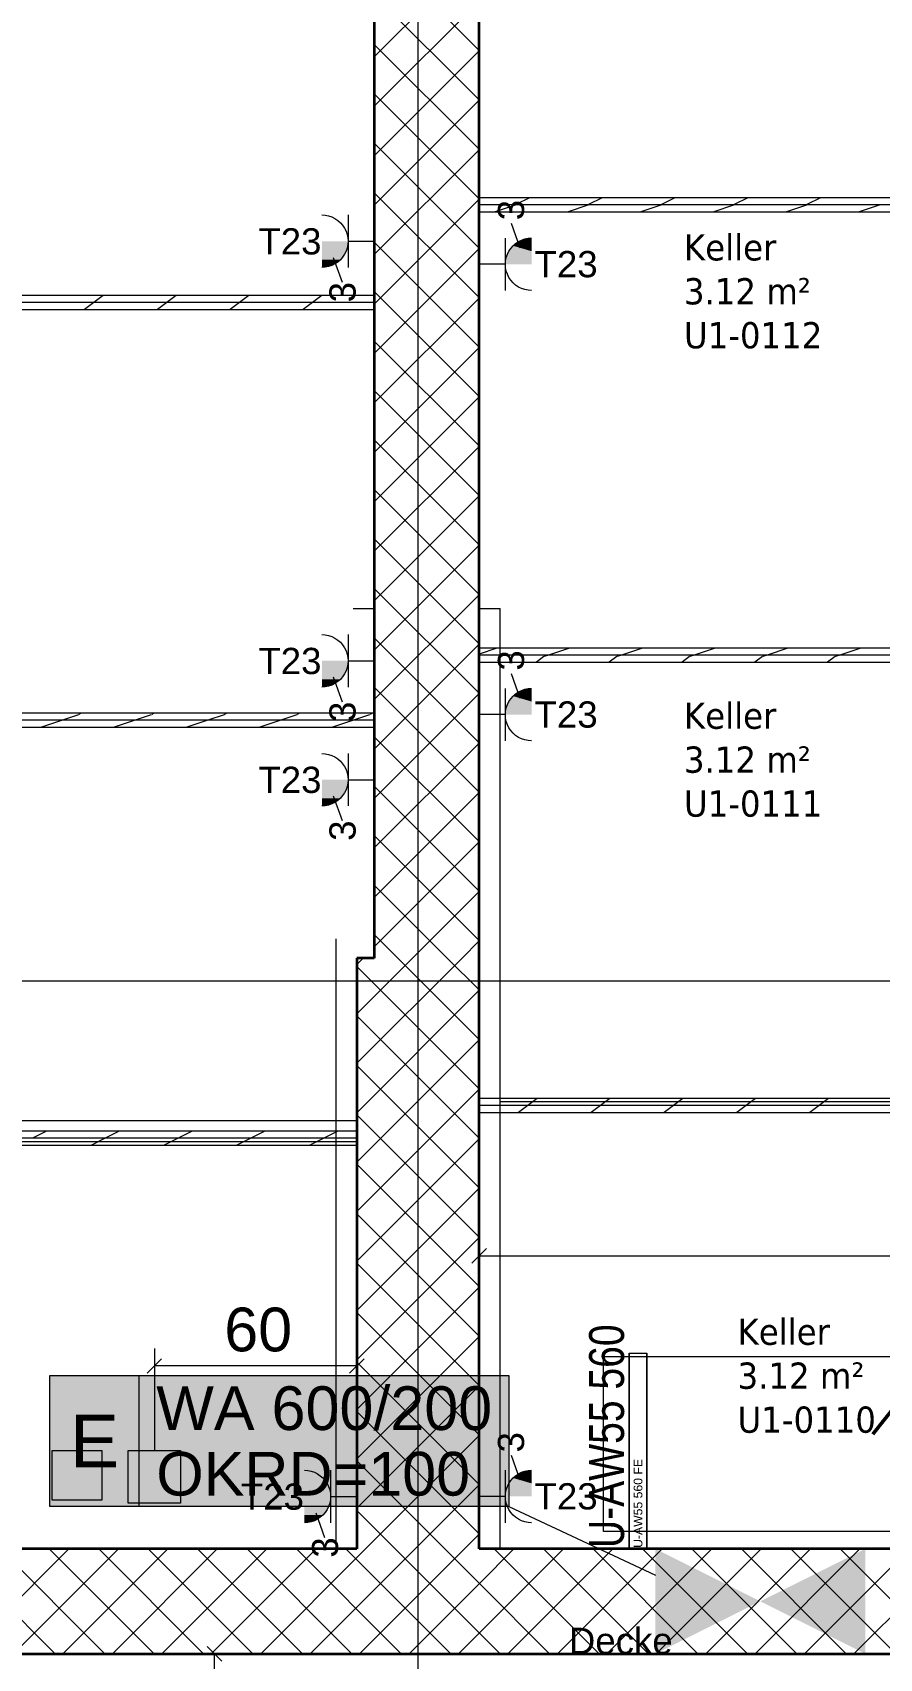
# Model space of a CAD drawing. Extents: x -1132 to 613, y -179 to 712.
# Drawn here: x -366.7 to -318.2, y 292.6 to 385.6 of the extents above; entities that cross this region are included whole.
import ezdxf
from ezdxf.lldxf.tags import DXFTag

# ---------------------------------------------------------------- set-up
doc = ezdxf.new("R2010")
doc.units = 0
doc.layers.get('0').update_dxf_attribs({"lineweight": 13})
for name, color, linetype, lineweight in [('A-AREA-____-IDEN', 7, 'Continuous', 5), ('A-FLOR-____-OVHD', 7, 'Strichpunkt - Fein', 9), ('A-WALL-____-MCUT', 7, 'Continuous', 35), ('A-WALL-____-PATT', 7, 'Continuous', 35), ('A-WALL-FNSH-MCUT', 7, 'Continuous', 35), ('S-GRID-____-OTLN', 7, 'Continuous', 5)]:
    doc.layers.add(name, color=color, linetype=linetype, lineweight=lineweight)
for name, color, linetype, lineweight, true_color in [('EL01_VVV_Mass', 7, 'Continuous', 13, 0xb2b200), ('EL01_WAN_Aussparung Wand', 7, 'Continuous', 13, 0x7f5f3f), ('EL01_WAN_Aussparung Wand Text', 7, 'Continuous', 13, 0x7f5f3f), ('EL01_WAN_HLKS', 5, 'Continuous', 13, 0x0000ff), ('EL01_WAN_Kraft', 1, 'Continuous', 13, 0xff0000), ('EL01_WAN_Leuchten', 7, 'Continuous', 13, 0x0080ff), ('EL01_WAN_Trassen', 40, 'Continuous', 13, 0xffbf00), ('EL01_WAN_Trassen Befestigung', 7, 'Continuous', 13, 0xb2b200), ('X_Geometrie', 3, 'Continuous', 50, 0x00ff00)]:
    doc.layers.add(name, color=color, linetype=linetype, lineweight=lineweight, true_color=true_color)
doc.styles.get("Standard").update_dxf_attribs({"font": 'arial.ttf'})
tags = doc.linetypes.add('_Rasterlinie_', pattern=[0.375, 0.2, -0.05, 0.075, -0.05]).pattern_tags.tags
tags[10:11] = [DXFTag(74, 4), DXFTag(75, 0), DXFTag(340, '0'), DXFTag(46, 1.0), DXFTag(50, 0.0), DXFTag(44, 0.0), DXFTag(45, 0.0)]
tags[8:9] = [DXFTag(74, 4), DXFTag(75, 0), DXFTag(340, '0'), DXFTag(46, 1.0), DXFTag(50, 0.0), DXFTag(44, 0.0), DXFTag(45, 0.0)]
tags[6:7] = [DXFTag(74, 4), DXFTag(75, 0), DXFTag(340, '0'), DXFTag(46, 1.0), DXFTag(50, 0.0), DXFTag(44, 0.0), DXFTag(45, 0.0)]
tags[4:5] = [DXFTag(74, 4), DXFTag(75, 0), DXFTag(340, '0'), DXFTag(46, 1.0), DXFTag(50, 0.0), DXFTag(44, 0.0), DXFTag(45, 0.0)]
tags = doc.linetypes.add('Strichpunkt - Fein', pattern=[0.2, 0.1, -0.05, 0, -0.05]).pattern_tags.tags
tags[10:11] = [DXFTag(74, 4), DXFTag(75, 0), DXFTag(340, '0'), DXFTag(46, 1.0), DXFTag(50, 0.0), DXFTag(44, 0.0), DXFTag(45, 0.0)]
tags[8:9] = [DXFTag(74, 4), DXFTag(75, 0), DXFTag(340, '0'), DXFTag(46, 1.0), DXFTag(50, 0.0), DXFTag(44, 0.0), DXFTag(45, 0.0)]
tags[6:7] = [DXFTag(74, 4), DXFTag(75, 0), DXFTag(340, '0'), DXFTag(46, 1.0), DXFTag(50, 0.0), DXFTag(44, 0.0), DXFTag(45, 0.0)]
tags[4:5] = [DXFTag(74, 4), DXFTag(75, 0), DXFTag(340, '0'), DXFTag(46, 1.0), DXFTag(50, 0.0), DXFTag(44, 0.0), DXFTag(45, 0.0)]

# ---------------------------------------------------------------- blocks, each defined once
blk = doc.blocks.new('Referenz-A0UNPDE96I', base_point=(-1115.886, -117.372))
at = {"layer": 'A-FLOR-____-OVHD', "color": 0, "linetype": 'Strichpunkt - Fein', "ltscale": 0.13}
for p, q in [((-348.315, 352.678), (-347.115, 352.678)), ((-341.115, 352.678), (-339.915, 352.678)), ((-339.915, 298.878), (-339.915, 352.678)), ((-349.315, 333.778), (-349.315, 298.878)), ((-339.915, 324.478), (-167.115, 324.478)), ((-433.415, 323.378), (-348.115, 323.378)), ((-433.415, 322.178), (-348.115, 322.178))]:
    blk.add_line(p, q, dxfattribs=at)
at = {"layer": 'A-WALL-____-MCUT', "color": 0, "linetype": 'Continuous', "ltscale": 0.35}
for p, q in [((-347.115, 466.178), (-347.115, 370.578)), ((-341.115, 298.878), (-341.115, 452.638)), ((-347.115, 370.578), (-347.115, 332.678)), ((-347.115, 332.678), (-348.115, 332.678)), ((-348.115, 332.678), (-348.115, 298.878)), ((-348.115, 298.878), (-433.415, 298.878)), ((-245.665, 298.878), (-341.115, 298.878)), ((-648.315, 292.878), (-245.665, 292.878))]:
    blk.add_line(p, q, dxfattribs=at)
at = {"layer": 'A-WALL-____-MCUT', "color": 0, "linetype": 'Continuous', "lineweight": 9, "ltscale": 0.13}
for p, q in [((-291.115, 375.758), (-341.115, 375.758)), ((-347.115, 370.178), (-408.415, 370.178)), ((-291.115, 349.998), (-341.115, 349.998)), ((-347.115, 346.278), (-408.415, 346.278)), ((-291.115, 324.238), (-341.115, 324.238)), ((-348.115, 322.378), (-408.415, 322.378))]:
    blk.add_line(p, q, dxfattribs=at)
at = {"layer": 'A-WALL-____-PATT', "color": 0, "linetype": 'Continuous', "lineweight": 9, "ltscale": 0.13}
for p, q in [((-341.115, 384.593), (-347.115, 390.593)), ((-347.115, 384.226), (-341.115, 390.226)), ((-341.115, 381.764), (-347.115, 387.764)), ((-347.115, 381.398), (-341.115, 387.398)), ((-341.115, 378.936), (-347.115, 384.936)), ((-347.115, 378.57), (-341.115, 384.57)), ((-341.115, 376.108), (-347.115, 382.108)), ((-347.115, 375.741), (-341.115, 381.741)), ((-341.115, 373.279), (-347.115, 379.279)), ((-347.115, 372.913), (-341.115, 378.913)), ((-341.115, 370.451), (-347.115, 376.451)), ((-347.115, 370.084), (-341.115, 376.084)), ((-339.052, 375.737), (-340.189, 375.358)), ((-338.239, 376.158), (-339.018, 375.769)), ((-334.887, 375.737), (-336.024, 375.358)), ((-334.074, 376.158), (-334.853, 375.769)), ((-330.722, 375.737), (-331.86, 375.358)), ((-329.909, 376.158), (-330.688, 375.769)), ((-326.557, 375.738), (-327.695, 375.358)), ((-325.745, 376.158), (-326.523, 375.769)), ((-322.392, 375.738), (-323.53, 375.358)), ((-321.58, 376.158), (-322.358, 375.769)), ((-318.227, 375.738), (-319.365, 375.358)), ((-341.115, 367.622), (-347.115, 373.622)), ((-347.115, 367.256), (-341.115, 373.256)), ((-363.151, 370.178), (-363.684, 369.778)), ((-362.618, 370.578), (-363.151, 370.178)), ((-358.986, 370.178), (-359.519, 369.778)), ((-358.453, 370.578), (-358.986, 370.178)), ((-354.821, 370.178), (-355.355, 369.778)), ((-354.288, 370.578), (-354.821, 370.178)), ((-350.656, 370.178), (-351.19, 369.778)), ((-350.123, 370.578), (-350.656, 370.178)), ((-341.115, 364.794), (-347.115, 370.794)), ((-347.115, 364.428), (-341.115, 370.428)), ((-341.115, 361.965), (-347.115, 367.965)), ((-347.115, 361.599), (-341.115, 367.599)), ((-341.115, 359.137), (-347.115, 365.137)), ((-347.115, 358.771), (-341.115, 364.771)), ((-341.115, 356.309), (-347.115, 362.309)), ((-347.115, 355.942), (-341.115, 361.942)), ((-341.115, 353.48), (-347.115, 359.48)), ((-347.115, 353.114), (-341.115, 359.114)), ((-341.115, 350.652), (-347.115, 356.652)), ((-347.115, 350.285), (-341.115, 356.285)), ((-341.115, 347.823), (-347.115, 353.823)), ((-347.115, 347.457), (-341.115, 353.457)), ((-341.115, 344.995), (-347.115, 350.995)), ((-347.115, 344.629), (-341.115, 350.629)), ((-340.104, 350.398), (-341.115, 350.061)), ((-337.408, 349.918), (-337.835, 349.598)), ((-337.139, 349.998), (-337.385, 349.916)), ((-335.939, 350.398), (-337.139, 349.998)), ((-333.242, 349.919), (-333.67, 349.598)), ((-332.975, 349.998), (-333.22, 349.917)), ((-331.775, 350.398), (-332.975, 349.998)), ((-329.077, 349.919), (-329.505, 349.598)), ((-328.81, 349.998), (-329.055, 349.917)), ((-327.61, 350.398), (-328.81, 349.998)), ((-324.912, 349.919), (-325.34, 349.598)), ((-324.645, 349.998), (-324.89, 349.917)), ((-323.445, 350.398), (-324.645, 349.998)), ((-320.746, 349.919), (-321.175, 349.598)), ((-320.481, 349.998), (-320.725, 349.917)), ((-319.281, 350.398), (-320.481, 349.998)), ((-341.115, 342.166), (-347.115, 348.166)), ((-347.115, 341.8), (-341.115, 347.8)), ((-364.958, 346.278), (-366.158, 345.878)), ((-364.041, 346.584), (-364.958, 346.278)), ((-363.88, 346.678), (-364.008, 346.614)), ((-360.793, 346.278), (-361.993, 345.878)), ((-359.876, 346.584), (-360.793, 346.278)), ((-359.715, 346.678), (-359.844, 346.614)), ((-356.629, 346.278), (-357.829, 345.878)), ((-355.711, 346.584), (-356.629, 346.278)), ((-355.55, 346.678), (-355.679, 346.614)), ((-352.464, 346.278), (-353.664, 345.878)), ((-351.546, 346.584), (-352.464, 346.278)), ((-351.385, 346.678), (-351.514, 346.614)), ((-348.299, 346.278), (-349.499, 345.878)), ((-347.381, 346.584), (-348.299, 346.278)), ((-347.221, 346.678), (-347.349, 346.614)), ((-341.115, 339.338), (-347.115, 345.338)), ((-347.115, 338.972), (-341.115, 344.972)), ((-341.115, 336.51), (-347.115, 342.51)), ((-347.115, 336.143), (-341.115, 342.143)), ((-341.115, 333.681), (-347.115, 339.681)), ((-347.115, 333.315), (-341.115, 339.315)), ((-342.94, 332.678), (-347.115, 336.853)), ((-344.923, 332.678), (-341.115, 336.486)), ((-345.769, 332.678), (-347.115, 334.024)), ((-342.094, 332.678), (-341.115, 333.658)), ((-348.115, 332.315), (-347.751, 332.678)), ((-348.115, 329.486), (-344.923, 332.678)), ((-348.115, 326.658), (-342.094, 332.678)), ((-341.115, 325.196), (-348.115, 332.196)), ((-341.115, 328.024), (-345.769, 332.678)), ((-341.115, 330.853), (-342.94, 332.678)), ((-348.115, 323.83), (-341.115, 330.83)), ((-341.115, 322.367), (-348.115, 329.367)), ((-348.115, 321.001), (-341.115, 328.001)), ((-341.115, 319.539), (-348.115, 326.539)), ((-348.115, 318.173), (-341.115, 325.173)), ((-337.794, 324.638), (-338.328, 324.238)), ((-333.629, 324.638), (-334.163, 324.238)), ((-329.464, 324.638), (-329.998, 324.238)), ((-325.299, 324.638), (-325.833, 324.238)), ((-321.135, 324.638), (-321.668, 324.238)), ((-341.115, 316.711), (-348.115, 323.711)), ((-338.328, 324.238), (-338.861, 323.838)), ((-334.163, 324.238), (-334.696, 323.838)), ((-329.998, 324.238), (-330.531, 323.838)), ((-325.833, 324.238), (-326.366, 323.838)), ((-321.668, 324.238), (-322.201, 323.838)), ((-365.866, 322.778), (-366.666, 322.378)), ((-361.701, 322.778), (-362.501, 322.378)), ((-357.536, 322.778), (-358.336, 322.378)), ((-353.372, 322.778), (-354.172, 322.378)), ((-349.207, 322.778), (-350.007, 322.378)), ((-362.501, 322.378), (-363.301, 321.978)), ((-358.336, 322.378), (-359.136, 321.978)), ((-354.172, 322.378), (-354.972, 321.978)), ((-350.007, 322.378), (-350.807, 321.978)), ((-348.115, 315.344), (-341.115, 322.344)), ((-341.115, 313.882), (-348.115, 320.882)), ((-348.115, 312.516), (-341.115, 319.516)), ((-341.115, 311.054), (-348.115, 318.054)), ((-348.115, 309.687), (-341.115, 316.687)), ((-341.115, 308.225), (-348.115, 315.225)), ((-348.115, 306.859), (-341.115, 313.859)), ((-341.115, 305.397), (-348.115, 312.397)), ((-348.115, 304.031), (-341.115, 311.031)), ((-341.115, 302.568), (-348.115, 309.568)), ((-348.115, 301.202), (-341.115, 308.202)), ((-341.115, 299.74), (-348.115, 306.74)), ((-347.61, 298.878), (-341.115, 305.374)), ((-343.081, 298.878), (-348.115, 303.912)), ((-344.782, 298.878), (-341.115, 302.545)), ((-345.91, 298.878), (-348.115, 301.083)), ((-341.953, 298.878), (-341.115, 299.717)), ((-365.366, 292.878), (-371.366, 298.878)), ((-370.581, 292.878), (-364.581, 298.878)), ((-362.537, 292.878), (-368.537, 298.878)), ((-367.752, 292.878), (-361.752, 298.878)), ((-359.709, 292.878), (-365.709, 298.878)), ((-364.924, 292.878), (-358.924, 298.878)), ((-356.88, 292.878), (-362.88, 298.878)), ((-362.095, 292.878), (-356.095, 298.878)), ((-354.052, 292.878), (-360.052, 298.878)), ((-359.267, 292.878), (-353.267, 298.878)), ((-351.223, 292.878), (-357.223, 298.878)), ((-356.439, 292.878), (-350.439, 298.878)), ((-348.395, 292.878), (-354.395, 298.878)), ((-353.61, 292.878), (-347.61, 298.878)), ((-345.567, 292.878), (-351.567, 298.878)), ((-350.782, 292.878), (-344.782, 298.878)), ((-342.738, 292.878), (-348.738, 298.878)), ((-347.953, 292.878), (-341.953, 298.878)), ((-341.115, 294.083), (-345.91, 298.878)), ((-341.115, 296.912), (-343.081, 298.878)), ((-341.115, 296.888), (-339.125, 298.878)), ((-341.115, 294.06), (-336.296, 298.878)), ((-334.253, 292.878), (-340.253, 298.878)), ((-339.468, 292.878), (-333.468, 298.878)), ((-331.424, 292.878), (-337.424, 298.878)), ((-336.64, 292.878), (-330.64, 298.878)), ((-328.596, 292.878), (-334.596, 298.878)), ((-333.811, 292.878), (-327.811, 298.878)), ((-325.768, 292.878), (-331.768, 298.878)), ((-330.983, 292.878), (-324.983, 298.878)), ((-322.939, 292.878), (-328.939, 298.878)), ((-328.154, 292.878), (-322.154, 298.878)), ((-320.111, 292.878), (-326.111, 298.878)), ((-325.326, 292.878), (-319.326, 298.878)), ((-317.282, 292.878), (-323.282, 298.878)), ((-322.497, 292.878), (-316.497, 298.878)), ((-314.454, 292.878), (-320.454, 298.878)), ((-319.669, 292.878), (-313.669, 298.878)), ((-345.125, 292.878), (-341.115, 296.888)), ((-337.081, 292.878), (-341.115, 296.912)), ((-342.296, 292.878), (-341.115, 294.06)), ((-339.91, 292.878), (-341.115, 294.083))]:
    blk.add_line(p, q, dxfattribs=at)
at = {"layer": 'A-WALL-FNSH-MCUT', "color": 0, "linetype": 'Continuous', "lineweight": 9, "ltscale": 0.13}
for p, q in [((-291.115, 376.158), (-341.115, 376.158)), ((-341.115, 375.358), (-291.115, 375.358)), ((-347.115, 370.578), (-408.415, 370.578)), ((-408.415, 369.778), (-347.115, 369.778)), ((-291.115, 350.398), (-341.115, 350.398)), ((-341.115, 349.598), (-291.115, 349.598)), ((-347.115, 346.678), (-408.415, 346.678)), ((-408.415, 345.878), (-347.115, 345.878)), ((-291.115, 324.638), (-341.115, 324.638)), ((-341.115, 323.838), (-291.115, 323.838)), ((-348.115, 322.778), (-408.415, 322.778)), ((-408.415, 321.978), (-348.115, 321.978))]:
    blk.add_line(p, q, dxfattribs=at)
at = {"layer": 'S-GRID-____-OTLN', "color": 0, "linetype": '_Rasterlinie_', "ltscale": 0.13}
for p, q in [((-344.615, 645.662), (-344.615, 244.87)), ((-1107.612, 331.378), (119.376, 331.378))]:
    blk.add_line(p, q, dxfattribs=at)
at = {"layer": 'X_Geometrie', "color": 0, "linetype": 'Continuous', "ltscale": 0.5}
blk.add_line((-318.594, 305.45), (-130.838, 542.131), dxfattribs=at)
at = {"layer": 'A-AREA-____-IDEN', "color": 0, "linetype": 'Continuous', "ltscale": 0.13, "char_height": 1.5, "attachment_point": 1}
for s, insert in [('{\\W0.9;\\fVerdana;Keller}', (-329.395, 374.079)), ('{\\W0.9;\\fVerdana;3.12 m²}', (-329.395, 371.566)), ('{\\W0.9;\\fVerdana;U1-0112}', (-329.395, 369.052)), ('{\\W0.9;\\fVerdana;Keller}', (-329.395, 347.29)), ('{\\W0.9;\\fVerdana;3.12 m²}', (-329.395, 344.776)), ('{\\W0.9;\\fVerdana;U1-0111}', (-329.395, 342.263)), ('{\\W0.9;\\fVerdana;Keller}', (-326.33, 312.053)), ('{\\W0.9;\\fVerdana;3.12 m²}', (-326.33, 309.539)), ('{\\W0.9;\\fVerdana;U1-0110}', (-326.33, 307.025))]:
    blk.add_mtext(s, dxfattribs=dict(at, insert=insert))
blk = doc.blocks.new('IfcObject-A0UNPDNP6I', base_point=(-334.825, 298.882))
at = {"layer": 'EL01_WAN_Trassen', "linetype": 'ByBlock', "lineweight": -2, "ltscale": 0.13}
for p, q in [((-332.525, 310.082), (-331.525, 310.082)), ((-332.525, 310.082), (-331.525, 310.082)), ((-332.525, 298.882), (-332.525, 310.082)), ((-332.525, 310.082), (-332.525, 310.082)), ((-332.525, 310.082), (-332.525, 298.882)), ((-331.525, 298.882), (-331.525, 310.082)), ((-331.525, 310.082), (-331.525, 310.082)), ((-331.525, 310.082), (-331.525, 298.882)), ((-332.525, 298.882), (-331.525, 298.882)), ((-332.525, 298.882), (-331.525, 298.882)), ((-332.525, 298.882), (-332.525, 298.882)), ((-331.525, 298.882), (-331.525, 298.882))]:
    blk.add_line(p, q, dxfattribs=at)
at = {"layer": 'EL01_WAN_Trassen', "lineweight": -2, "attachment_point": 1, "rotation": 90}
for s, insert, char_height in [('{\\W0.8;\\fArial;U-AW55 560}', (-334.825, 298.928), 2), ('{\\fArial;U-AW55 560 FE}', (-332.275, 298.937), 0.5)]:
    blk.add_mtext(s, dxfattribs=dict(at, insert=insert, char_height=char_height))
blk = doc.blocks.new('Wanddurchbruch-A0UNPDT76I', base_point=(-331.025, 292.878))
at = {"color": 0, "linetype": 'ByBlock', "lineweight": -2, "ltscale": 0.13}
for p, q in [((-319.025, 298.878), (-331.025, 298.878)), ((-319.025, 292.878), (-331.025, 292.878))]:
    blk.add_line(p, q, dxfattribs=at)
for points in [[(-325.025, 295.878), (-331.025, 295.878), (-331.025, 298.878)], [(-319.025, 295.878), (-325.025, 295.878), (-319.025, 298.878)], [(-331.025, 292.878), (-325.025, 295.878), (-331.025, 295.878)], [(-319.025, 292.878), (-319.025, 295.878), (-325.025, 295.878)]]:
    blk.add_solid(points, dxfattribs=at)
blk = doc.blocks.new('Durchbruch beschriften-A0UNPDT96I', base_point=(-365.678, 297.378))
at = {"color": 0, "linetype": 'ByBlock', "lineweight": -2, "ltscale": 0.13}
for p, q in [((-365.678, 301.304), (-365.678, 308.804)), ((-365.678, 308.804), (-339.411, 308.804)), ((-360.557, 301.304), (-360.557, 308.804)), ((-339.411, 308.804), (-339.411, 301.304)), ((-339.411, 301.304), (-365.678, 301.304)), ((-339.411, 301.304), (-331.025, 297.378))]:
    blk.add_line(p, q, dxfattribs=at)
at = {"color": 7, "linetype": 'ByBlock', "lineweight": -2, "ltscale": 0.13, "true_color": 0xffffff}
for points in [[(-365.678, 301.304), (-339.411, 301.304), (-365.678, 308.804)], [(-339.411, 301.304), (-365.678, 308.804), (-339.411, 308.804)]]:
    blk.add_solid(points, dxfattribs=at)
at = {"color": 0, "linetype": 'ByBlock', "lineweight": -2, "ltscale": 0.13, "char_height": 2.5, "attachment_point": 1}
for s, insert in [('{\\fArial; WA 600/200 }', (-360.557, 308.179)), ('{\\fArial; OKRD=100 }', (-360.557, 304.429))]:
    blk.add_mtext(s, dxfattribs=dict(at, insert=insert))
at = {"color": 40, "linetype": 'ByBlock', "lineweight": -2, "ltscale": 0.13, "true_color": 0xffbf00, "insert": (-364.514, 306.554), "char_height": 3, "attachment_point": 1}
blk.add_mtext('{\\fArial;E}', dxfattribs=at)
blk = doc.blocks.new('Kabelkanal-A0UNPDTD6I', base_point=(-333.996, 299.878))
at = {"color": 0, "linetype": 'ByBlock', "lineweight": -2, "ltscale": 0.13}
for p, q in [((-333.996, 299.878), (-333.996, 309.878)), ((-333.996, 309.878), (-296.873, 309.878)), ((-296.873, 309.878), (-296.873, 299.878)), ((-296.873, 299.878), (-333.996, 299.878))]:
    blk.add_line(p, q, dxfattribs=at)
blk = doc.blocks.new('Steckdose T23_ AP_ 3-fach-A0UNPE636I', base_point=(-341.113, 300.378))
at = {"color": 0, "lineweight": -2}
for p, q in [((-338.759, 302.804), (-339.267, 304.221)), ((-339.613, 300.378), (-339.613, 303.378)), ((-338.863, 303.177), (-338.687, 303.264)), ((-338.687, 303.264), (-338.501, 303.327)), ((-338.501, 303.327), (-338.308, 303.365)), ((-338.308, 303.365), (-338.113, 303.378)), ((-339.6, 302.074), (-339.562, 302.266)), ((-339.562, 302.266), (-339.498, 302.452)), ((-339.498, 302.452), (-339.412, 302.628)), ((-339.412, 302.628), (-339.303, 302.791)), ((-339.303, 302.791), (-339.173, 302.939)), ((-339.173, 302.939), (-339.026, 303.068)), ((-339.026, 303.068), (-338.863, 303.177)), ((-339.613, 301.878), (-341.113, 301.878)), ((-339.613, 301.878), (-339.6, 302.074)), ((-339.6, 301.682), (-339.613, 301.878)), ((-339.562, 301.49), (-339.6, 301.682)), ((-339.498, 301.304), (-339.562, 301.49)), ((-339.412, 301.128), (-339.498, 301.304)), ((-339.303, 300.965), (-339.412, 301.128)), ((-339.173, 300.818), (-339.303, 300.965)), ((-339.026, 300.688), (-339.173, 300.818)), ((-338.863, 300.579), (-339.026, 300.688)), ((-338.687, 300.492), (-338.863, 300.579)), ((-338.501, 300.429), (-338.687, 300.492)), ((-338.308, 300.391), (-338.501, 300.429)), ((-338.113, 300.378), (-338.308, 300.391))]:
    blk.add_line(p, q, dxfattribs=at)
for points in [[(-338.863, 303.177), (-338.113, 303.177), (-338.501, 303.327)], [(-338.501, 303.327), (-338.113, 303.327), (-338.113, 303.378)], [(-338.113, 303.177), (-338.501, 303.327), (-338.113, 303.327)], [(-339.613, 301.878), (-338.113, 301.878), (-339.562, 302.266)], [(-339.562, 302.266), (-338.113, 302.266), (-339.412, 302.628)], [(-338.113, 301.878), (-339.562, 302.266), (-338.113, 302.266)], [(-339.412, 302.628), (-338.113, 302.628), (-339.173, 302.939)], [(-338.113, 302.266), (-339.412, 302.628), (-338.113, 302.628)], [(-339.173, 302.939), (-338.113, 302.939), (-338.863, 303.177)], [(-338.113, 302.628), (-339.173, 302.939), (-338.113, 302.939)], [(-338.113, 302.939), (-338.863, 303.177), (-338.113, 303.177)]]:
    blk.add_solid(points, dxfattribs=at)
at = {"color": 0, "lineweight": -2, "insert": (-340.043, 304.396), "char_height": 1.5, "attachment_point": 1, "rotation": 90}
blk.add_mtext('{\\fArial;3}', dxfattribs=at)
at = {"color": 0, "lineweight": -2, "insert": (-337.945, 302.637), "char_height": 1.5, "attachment_point": 1}
blk.add_mtext('{\\fArial;T23}', dxfattribs=at)
blk = doc.blocks.new('Steckdose T23_ AP_ 3-fach-A0UNPE916I', base_point=(-353.745, 339.379))
at = {"color": 0, "lineweight": -2}
for p, q in [((-350.113, 344.378), (-349.917, 344.365)), ((-349.917, 344.365), (-349.724, 344.327)), ((-349.724, 344.327), (-349.539, 344.264)), ((-349.539, 344.264), (-349.363, 344.177)), ((-349.363, 344.177), (-349.2, 344.068)), ((-348.613, 344.378), (-348.613, 341.378)), ((-349.2, 344.068), (-349.052, 343.939)), ((-349.052, 343.939), (-348.923, 343.791)), ((-348.923, 343.791), (-348.814, 343.628)), ((-348.814, 343.628), (-348.727, 343.452)), ((-348.727, 343.452), (-348.664, 343.266)), ((-348.664, 343.266), (-348.625, 343.074)), ((-348.727, 342.304), (-348.814, 342.128)), ((-348.664, 342.49), (-348.727, 342.304)), ((-348.625, 342.682), (-348.664, 342.49)), ((-348.625, 343.074), (-348.613, 342.878)), ((-348.613, 342.878), (-348.625, 342.682)), ((-348.613, 342.878), (-347.113, 342.878)), ((-349.917, 341.391), (-350.113, 341.378)), ((-349.724, 341.429), (-349.917, 341.391)), ((-349.539, 341.492), (-349.724, 341.429)), ((-349.363, 341.579), (-349.539, 341.492)), ((-349.466, 341.952), (-348.958, 340.536)), ((-349.2, 341.688), (-349.363, 341.579)), ((-349.052, 341.818), (-349.2, 341.688)), ((-348.923, 341.965), (-349.052, 341.818)), ((-348.814, 342.128), (-348.923, 341.965))]:
    blk.add_line(p, q, dxfattribs=at)
for points in [[(-348.664, 342.49), (-350.113, 342.49), (-348.613, 342.878)], [(-350.113, 342.49), (-348.613, 342.878), (-350.113, 342.878)], [(-348.814, 342.128), (-350.113, 342.128), (-348.664, 342.49)], [(-350.113, 342.128), (-348.664, 342.49), (-350.113, 342.49)], [(-349.052, 341.818), (-350.113, 341.818), (-348.814, 342.128)], [(-350.113, 341.818), (-348.814, 342.128), (-350.113, 342.128)], [(-349.363, 341.579), (-350.113, 341.579), (-349.052, 341.818)], [(-350.113, 341.579), (-349.052, 341.818), (-350.113, 341.818)], [(-349.724, 341.429), (-350.113, 341.429), (-349.363, 341.579)], [(-350.113, 341.429), (-349.363, 341.579), (-350.113, 341.579)], [(-350.113, 341.378), (-349.724, 341.429), (-350.113, 341.429)]]:
    blk.add_solid(points, dxfattribs=at)
at = {"color": 0, "lineweight": -2, "insert": (-353.745, 343.62), "char_height": 1.5, "attachment_point": 1}
blk.add_mtext('{\\fArial;T23}', dxfattribs=at)
at = {"color": 0, "lineweight": -2, "insert": (-349.682, 339.379), "char_height": 1.5, "attachment_point": 1, "rotation": 90}
blk.add_mtext('{\\fArial;3}', dxfattribs=at)
blk = doc.blocks.new('Maß-A0UNPEBR6I', base_point=(-341.526, 298.878))
at = {"color": 0, "lineweight": -2}
for p, q in [((-266.15, 314.647), (-266.15, 320.083)), ((-341.113, 316.647), (-341.113, 298.878)), ((-340.699, 316.061), (-341.526, 315.233)), ((-341.113, 315.647), (-266.15, 315.647)), ((-265.736, 316.061), (-266.564, 315.233))]:
    blk.add_line(p, q, dxfattribs=at)
at = {"color": 0, "lineweight": -2, "insert": (-306.4, 318.98), "char_height": 2.5, "attachment_point": 1}
blk.add_mtext('{\\fArial;375}', dxfattribs=at)
blk = doc.blocks.new('Absolute Höhe-A0UNPER76I', base_point=(-335.982, 292.87))
at = {"color": 0, "lineweight": -2, "insert": (-335.982, 294.37), "char_height": 1.5, "attachment_point": 1}
blk.add_mtext('{\\fArial;Decke}', dxfattribs=at)
blk = doc.blocks.new('Maß-A0UNPEXD6I', base_point=(-360.959, 280.568))
at = {"color": 0, "lineweight": -2}
for p, q in [((-356.668, 293.292), (-355.841, 292.465)), ((-357.254, 292.878), (-344.613, 292.878)), ((-356.254, 280.981), (-356.254, 292.878)), ((-355.254, 280.981), (-360.959, 280.981)), ((-356.668, 281.395), (-355.841, 280.568))]:
    blk.add_line(p, q, dxfattribs=at)
at = {"color": 0, "lineweight": -2, "insert": (-359.588, 285.141), "char_height": 2.5, "attachment_point": 1, "rotation": 90}
blk.add_mtext('{\\fArial;59}', dxfattribs=at)
blk = doc.blocks.new('Steckdose T23_ AP_ 3-fach-A0UNPF6V6I', base_point=(-341.113, 370.858))
at = {"color": 0, "lineweight": -2}
for p, q in [((-338.759, 373.284), (-339.267, 374.701)), ((-339.613, 370.858), (-339.613, 373.858)), ((-339.498, 372.932), (-339.412, 373.108)), ((-339.412, 373.108), (-339.303, 373.271)), ((-339.303, 373.271), (-339.173, 373.419)), ((-339.173, 373.419), (-339.026, 373.548)), ((-339.026, 373.548), (-338.863, 373.657)), ((-338.863, 373.657), (-338.687, 373.744)), ((-338.687, 373.744), (-338.501, 373.807)), ((-338.501, 373.807), (-338.308, 373.845)), ((-338.308, 373.845), (-338.113, 373.858)), ((-339.613, 372.358), (-341.113, 372.358)), ((-339.613, 372.358), (-339.6, 372.554)), ((-339.6, 372.162), (-339.613, 372.358)), ((-339.6, 372.554), (-339.562, 372.746)), ((-339.562, 371.97), (-339.6, 372.162)), ((-339.562, 372.746), (-339.498, 372.932)), ((-339.498, 371.784), (-339.562, 371.97)), ((-339.412, 371.608), (-339.498, 371.784)), ((-339.303, 371.445), (-339.412, 371.608)), ((-339.173, 371.298), (-339.303, 371.445)), ((-339.026, 371.168), (-339.173, 371.298)), ((-338.863, 371.059), (-339.026, 371.168)), ((-338.687, 370.972), (-338.863, 371.059)), ((-338.501, 370.909), (-338.687, 370.972)), ((-338.308, 370.871), (-338.501, 370.909)), ((-338.113, 370.858), (-338.308, 370.871))]:
    blk.add_line(p, q, dxfattribs=at)
for points in [[(-339.562, 372.746), (-338.113, 372.746), (-339.412, 373.108)], [(-339.412, 373.108), (-338.113, 373.108), (-339.173, 373.419)], [(-338.113, 372.746), (-339.412, 373.108), (-338.113, 373.108)], [(-339.173, 373.419), (-338.113, 373.419), (-338.863, 373.657)], [(-338.113, 373.108), (-339.173, 373.419), (-338.113, 373.419)], [(-338.863, 373.657), (-338.113, 373.657), (-338.501, 373.807)], [(-338.113, 373.419), (-338.863, 373.657), (-338.113, 373.657)], [(-338.501, 373.807), (-338.113, 373.807), (-338.113, 373.858)], [(-338.113, 373.657), (-338.501, 373.807), (-338.113, 373.807)], [(-339.613, 372.358), (-338.113, 372.358), (-339.562, 372.746)], [(-338.113, 372.358), (-339.562, 372.746), (-338.113, 372.746)]]:
    blk.add_solid(points, dxfattribs=at)
at = {"color": 0, "lineweight": -2, "insert": (-340.043, 374.876), "char_height": 1.5, "attachment_point": 1, "rotation": 90}
blk.add_mtext('{\\fArial;3}', dxfattribs=at)
at = {"color": 0, "lineweight": -2, "insert": (-337.945, 373.117), "char_height": 1.5, "attachment_point": 1}
blk.add_mtext('{\\fArial;T23}', dxfattribs=at)
blk = doc.blocks.new('Steckdose T23_ AP_ 3-fach-A0UNPF7D6I', base_point=(-354.745, 298.379))
at = {"color": 0, "lineweight": -2}
for p, q in [((-351.113, 303.378), (-350.917, 303.365)), ((-350.917, 303.365), (-350.724, 303.327)), ((-350.724, 303.327), (-350.539, 303.264)), ((-350.539, 303.264), (-350.363, 303.177)), ((-349.613, 303.378), (-349.613, 300.378)), ((-350.363, 303.177), (-350.2, 303.068)), ((-350.2, 303.068), (-350.052, 302.939)), ((-350.052, 302.939), (-349.923, 302.791)), ((-349.923, 302.791), (-349.814, 302.628)), ((-349.814, 302.628), (-349.727, 302.452)), ((-349.727, 302.452), (-349.664, 302.267)), ((-349.664, 302.267), (-349.625, 302.074)), ((-349.664, 301.49), (-349.727, 301.304)), ((-349.625, 301.683), (-349.664, 301.49)), ((-349.625, 302.074), (-349.613, 301.878)), ((-349.613, 301.878), (-349.625, 301.683)), ((-349.613, 301.878), (-348.113, 301.878)), ((-350.724, 300.429), (-350.917, 300.391)), ((-350.539, 300.492), (-350.724, 300.429)), ((-350.363, 300.579), (-350.539, 300.492)), ((-350.466, 300.952), (-349.958, 299.536)), ((-350.2, 300.688), (-350.363, 300.579)), ((-350.052, 300.818), (-350.2, 300.688)), ((-349.923, 300.965), (-350.052, 300.818)), ((-349.814, 301.128), (-349.923, 300.965)), ((-349.727, 301.304), (-349.814, 301.128)), ((-350.917, 300.391), (-351.113, 300.378))]:
    blk.add_line(p, q, dxfattribs=at)
for points in [[(-349.664, 301.49), (-351.113, 301.49), (-349.613, 301.878)], [(-351.113, 301.49), (-349.613, 301.878), (-351.113, 301.878)], [(-349.814, 301.128), (-351.113, 301.128), (-349.664, 301.49)], [(-351.113, 301.128), (-349.664, 301.49), (-351.113, 301.49)], [(-350.052, 300.818), (-351.113, 300.818), (-349.814, 301.128)], [(-351.113, 300.818), (-349.814, 301.128), (-351.113, 301.128)], [(-350.363, 300.579), (-351.113, 300.579), (-350.052, 300.818)], [(-351.113, 300.579), (-350.052, 300.818), (-351.113, 300.818)], [(-350.724, 300.429), (-351.113, 300.429), (-350.363, 300.579)], [(-351.113, 300.429), (-350.363, 300.579), (-351.113, 300.579)], [(-351.113, 300.378), (-350.724, 300.429), (-351.113, 300.429)]]:
    blk.add_solid(points, dxfattribs=at)
at = {"color": 0, "lineweight": -2, "insert": (-354.745, 302.62), "char_height": 1.5, "attachment_point": 1}
blk.add_mtext('{\\fArial;T23}', dxfattribs=at)
at = {"color": 0, "lineweight": -2, "insert": (-350.682, 298.379), "char_height": 1.5, "attachment_point": 1, "rotation": 90}
blk.add_mtext('{\\fArial;3}', dxfattribs=at)
blk = doc.blocks.new('Steckdose T23_ AP_ 3-fach-A0UNPFJD6I', base_point=(-341.113, 345.098))
at = {"color": 0, "lineweight": -2}
for p, q in [((-338.759, 347.524), (-339.267, 348.941)), ((-339.613, 345.098), (-339.613, 348.098)), ((-339.026, 347.788), (-338.863, 347.897)), ((-338.863, 347.897), (-338.687, 347.984)), ((-338.687, 347.984), (-338.501, 348.047)), ((-338.501, 348.047), (-338.308, 348.085)), ((-338.308, 348.085), (-338.113, 348.098)), ((-339.6, 346.794), (-339.562, 346.986)), ((-339.562, 346.986), (-339.498, 347.172)), ((-339.498, 347.172), (-339.412, 347.348)), ((-339.412, 347.348), (-339.303, 347.511)), ((-339.303, 347.511), (-339.173, 347.659)), ((-339.173, 347.659), (-339.026, 347.788)), ((-339.613, 346.598), (-341.113, 346.598)), ((-339.613, 346.598), (-339.6, 346.794)), ((-339.6, 346.402), (-339.613, 346.598)), ((-339.562, 346.21), (-339.6, 346.402)), ((-339.498, 346.024), (-339.562, 346.21)), ((-339.412, 345.848), (-339.498, 346.024)), ((-339.303, 345.685), (-339.412, 345.848)), ((-339.173, 345.538), (-339.303, 345.685)), ((-339.026, 345.408), (-339.173, 345.538)), ((-338.863, 345.299), (-339.026, 345.408)), ((-338.687, 345.212), (-338.863, 345.299)), ((-338.501, 345.149), (-338.687, 345.212)), ((-338.308, 345.111), (-338.501, 345.149)), ((-338.113, 345.098), (-338.308, 345.111))]:
    blk.add_line(p, q, dxfattribs=at)
for points in [[(-339.173, 347.659), (-338.113, 347.659), (-338.863, 347.897)], [(-338.863, 347.897), (-338.113, 347.897), (-338.501, 348.047)], [(-338.113, 347.659), (-338.863, 347.897), (-338.113, 347.897)], [(-338.501, 348.047), (-338.113, 348.047), (-338.113, 348.098)], [(-338.113, 347.897), (-338.501, 348.047), (-338.113, 348.047)], [(-339.613, 346.598), (-338.113, 346.598), (-339.562, 346.986)], [(-339.562, 346.986), (-338.113, 346.986), (-339.412, 347.348)], [(-338.113, 346.598), (-339.562, 346.986), (-338.113, 346.986)], [(-339.412, 347.348), (-338.113, 347.348), (-339.173, 347.659)], [(-338.113, 346.986), (-339.412, 347.348), (-338.113, 347.348)], [(-338.113, 347.348), (-339.173, 347.659), (-338.113, 347.659)]]:
    blk.add_solid(points, dxfattribs=at)
at = {"color": 0, "lineweight": -2, "insert": (-340.043, 349.116), "char_height": 1.5, "attachment_point": 1, "rotation": 90}
blk.add_mtext('{\\fArial;3}', dxfattribs=at)
at = {"color": 0, "lineweight": -2, "insert": (-337.945, 347.357), "char_height": 1.5, "attachment_point": 1}
blk.add_mtext('{\\fArial;T23}', dxfattribs=at)
blk = doc.blocks.new('Steckdose T23_ AP_ 3-fach-A0UNPFQ76I', base_point=(-353.745, 346.179))
at = {"color": 0, "lineweight": -2}
for p, q in [((-350.113, 351.178), (-349.917, 351.165)), ((-349.917, 351.165), (-349.724, 351.127)), ((-349.724, 351.127), (-349.539, 351.064)), ((-349.539, 351.064), (-349.363, 350.977)), ((-349.363, 350.977), (-349.2, 350.868)), ((-349.2, 350.868), (-349.052, 350.739)), ((-349.052, 350.739), (-348.923, 350.591)), ((-348.613, 351.178), (-348.613, 348.178)), ((-348.923, 350.591), (-348.814, 350.428)), ((-348.814, 350.428), (-348.727, 350.252)), ((-348.727, 350.252), (-348.664, 350.066)), ((-348.664, 350.066), (-348.625, 349.874)), ((-348.625, 349.874), (-348.613, 349.678)), ((-348.923, 348.765), (-349.052, 348.618)), ((-348.814, 348.928), (-348.923, 348.765)), ((-348.727, 349.104), (-348.814, 348.928)), ((-348.664, 349.29), (-348.727, 349.104)), ((-348.625, 349.482), (-348.664, 349.29)), ((-348.613, 349.678), (-348.625, 349.482)), ((-348.613, 349.678), (-347.113, 349.678)), ((-349.917, 348.191), (-350.113, 348.178)), ((-349.724, 348.229), (-349.917, 348.191)), ((-349.539, 348.292), (-349.724, 348.229)), ((-349.363, 348.379), (-349.539, 348.292)), ((-349.466, 348.752), (-348.958, 347.336)), ((-349.2, 348.488), (-349.363, 348.379)), ((-349.052, 348.618), (-349.2, 348.488))]:
    blk.add_line(p, q, dxfattribs=at)
for points in [[(-348.664, 349.29), (-350.113, 349.29), (-348.613, 349.678)], [(-350.113, 349.29), (-348.613, 349.678), (-350.113, 349.678)], [(-348.814, 348.928), (-350.113, 348.928), (-348.664, 349.29)], [(-350.113, 348.928), (-348.664, 349.29), (-350.113, 349.29)], [(-349.052, 348.618), (-350.113, 348.618), (-348.814, 348.928)], [(-350.113, 348.618), (-348.814, 348.928), (-350.113, 348.928)], [(-349.363, 348.379), (-350.113, 348.379), (-349.052, 348.618)], [(-350.113, 348.379), (-349.052, 348.618), (-350.113, 348.618)], [(-349.724, 348.229), (-350.113, 348.229), (-349.363, 348.379)], [(-350.113, 348.229), (-349.363, 348.379), (-350.113, 348.379)], [(-350.113, 348.178), (-349.724, 348.229), (-350.113, 348.229)]]:
    blk.add_solid(points, dxfattribs=at)
at = {"color": 0, "lineweight": -2, "insert": (-353.745, 350.42), "char_height": 1.5, "attachment_point": 1}
blk.add_mtext('{\\fArial;T23}', dxfattribs=at)
at = {"color": 0, "lineweight": -2, "insert": (-349.682, 346.179), "char_height": 1.5, "attachment_point": 1, "rotation": 90}
blk.add_mtext('{\\fArial;3}', dxfattribs=at)
blk = doc.blocks.new('Maß-A0UNPFUN6I', base_point=(-360.106, 298.878))
at = {"color": 0, "lineweight": -2}
for p, q in [((-360.106, 308.933), (-359.279, 309.761)), ((-359.693, 310.347), (-359.693, 304.499)), ((-348.526, 308.933), (-347.699, 309.761)), ((-348.113, 310.347), (-348.113, 298.878)), ((-348.113, 309.347), (-359.693, 309.347))]:
    blk.add_line(p, q, dxfattribs=at)
at = {"color": 0, "lineweight": -2, "insert": (-355.696, 312.68), "char_height": 2.5, "attachment_point": 1}
blk.add_mtext('{\\fArial;60}', dxfattribs=at)
blk = doc.blocks.new('Steckdose T23_ AP_ 3-fach-A0UNPFVH6I', base_point=(-353.745, 370.179))
at = {"color": 0, "lineweight": -2}
for p, q in [((-350.113, 375.178), (-349.917, 375.165)), ((-349.917, 375.165), (-349.724, 375.127)), ((-349.724, 375.127), (-349.539, 375.064)), ((-349.539, 375.064), (-349.363, 374.977)), ((-349.363, 374.977), (-349.2, 374.868)), ((-349.2, 374.868), (-349.052, 374.739)), ((-348.613, 375.178), (-348.613, 372.178)), ((-349.052, 374.739), (-348.923, 374.591)), ((-348.923, 374.591), (-348.814, 374.428)), ((-348.814, 374.428), (-348.727, 374.252)), ((-348.727, 374.252), (-348.664, 374.066)), ((-348.664, 374.066), (-348.625, 373.874)), ((-348.727, 373.104), (-348.814, 372.928)), ((-348.664, 373.29), (-348.727, 373.104)), ((-348.625, 373.482), (-348.664, 373.29)), ((-348.625, 373.874), (-348.613, 373.678)), ((-348.613, 373.678), (-348.625, 373.482)), ((-348.613, 373.678), (-347.113, 373.678)), ((-349.917, 372.191), (-350.113, 372.178)), ((-349.724, 372.229), (-349.917, 372.191)), ((-349.539, 372.292), (-349.724, 372.229)), ((-349.363, 372.379), (-349.539, 372.292)), ((-349.466, 372.752), (-348.958, 371.336)), ((-349.2, 372.488), (-349.363, 372.379)), ((-349.052, 372.618), (-349.2, 372.488)), ((-348.923, 372.765), (-349.052, 372.618)), ((-348.814, 372.928), (-348.923, 372.765))]:
    blk.add_line(p, q, dxfattribs=at)
for points in [[(-348.664, 373.29), (-350.113, 373.29), (-348.613, 373.678)], [(-350.113, 373.29), (-348.613, 373.678), (-350.113, 373.678)], [(-348.814, 372.928), (-350.113, 372.928), (-348.664, 373.29)], [(-350.113, 372.928), (-348.664, 373.29), (-350.113, 373.29)], [(-349.052, 372.618), (-350.113, 372.618), (-348.814, 372.928)], [(-350.113, 372.618), (-348.814, 372.928), (-350.113, 372.928)], [(-349.363, 372.379), (-350.113, 372.379), (-349.052, 372.618)], [(-350.113, 372.379), (-349.052, 372.618), (-350.113, 372.618)], [(-349.724, 372.229), (-350.113, 372.229), (-349.363, 372.379)], [(-350.113, 372.229), (-349.363, 372.379), (-350.113, 372.379)], [(-350.113, 372.178), (-349.724, 372.229), (-350.113, 372.229)]]:
    blk.add_solid(points, dxfattribs=at)
at = {"color": 0, "lineweight": -2, "insert": (-353.745, 374.42), "char_height": 1.5, "attachment_point": 1}
blk.add_mtext('{\\fArial;T23}', dxfattribs=at)
at = {"color": 0, "lineweight": -2, "insert": (-349.682, 370.179), "char_height": 1.5, "attachment_point": 1, "rotation": 90}
blk.add_mtext('{\\fArial;3}', dxfattribs=at)
blk = doc.blocks.new('Maß-A0UNPFVJ6I', base_point=(-341.113, 298.465))
at = {"color": 0, "lineweight": -2}
for p, q in [((-287.254, 351.639), (-278.723, 351.639)), ((-285.841, 351.225), (-286.668, 352.052)), ((-286.254, 351.639), (-286.254, 298.878)), ((-285.254, 298.878), (-341.113, 298.878)), ((-285.841, 298.465), (-286.668, 299.292))]:
    blk.add_line(p, q, dxfattribs=at)
at = {"color": 0, "lineweight": -2, "insert": (-289.588, 322.48), "char_height": 2.5, "attachment_point": 1, "rotation": 90}
blk.add_mtext('{\\fArial;264}', dxfattribs=at)
blk = doc.blocks.new('Deckendose UP-A0UNPFYR6I', base_point=(-361.193, 301.499))
at = {"color": 0, "lineweight": -2}
for p, q in [((-361.193, 304.499), (-358.193, 304.499)), ((-361.193, 301.499), (-361.193, 304.499)), ((-358.193, 304.499), (-358.193, 301.499)), ((-358.193, 301.499), (-361.193, 301.499))]:
    blk.add_line(p, q, dxfattribs=at)
blk = doc.blocks.new('Bodendose (multi) UP-A0UNPG5N6I', base_point=(-365.533, 301.659))
at = {"color": 0, "lineweight": -2}
for p, q in [((-365.533, 304.499), (-362.693, 304.499)), ((-365.533, 301.659), (-365.533, 304.499)), ((-362.693, 304.499), (-362.693, 301.659)), ((-362.693, 301.659), (-365.533, 301.659))]:
    blk.add_line(p, q, dxfattribs=at)

msp = doc.modelspace()

# ---------------------------------------------------------------- block references
at = {"color": 9, "lineweight": 25, "ltscale": 0.25, "true_color": 0xc0c0c0}
msp.add_blockref('Referenz-A0UNPDE96I', (-1115.886, -117.372), dxfattribs=at)
at = {"layer": 'EL01_VVV_Mass', "linetype": 'Continuous', "ltscale": 0.13}
for name, p in [('Maß-A0UNPFVJ6I', (-341.113, 298.465)), ('Maß-A0UNPEBR6I', (-341.526, 298.878)), ('Maß-A0UNPFUN6I', (-360.106, 298.878)), ('Maß-A0UNPEXD6I', (-360.959, 280.568))]:
    msp.add_blockref(name, p, dxfattribs=at)
at = {"layer": 'EL01_WAN_Aussparung Wand', "ltscale": 0.13}
msp.add_blockref('Wanddurchbruch-A0UNPDT76I', (-331.025, 292.878), dxfattribs=at)
at = {"layer": 'EL01_WAN_Aussparung Wand Text', "ltscale": 0.13}
msp.add_blockref('Durchbruch beschriften-A0UNPDT96I', (-365.678, 297.378), dxfattribs=at)
at = {"layer": 'EL01_WAN_HLKS', "linetype": 'Continuous', "ltscale": 0.13}
msp.add_blockref('Deckendose UP-A0UNPFYR6I', (-361.193, 301.499), dxfattribs=at)
at = {"layer": 'EL01_WAN_Kraft', "color": 1, "linetype": 'Continuous', "ltscale": 0.13, "true_color": 0xff0000}
for name, p in [('Steckdose T23_ AP_ 3-fach-A0UNPF6V6I', (-341.113, 370.858)), ('Steckdose T23_ AP_ 3-fach-A0UNPFVH6I', (-353.745, 370.179)), ('Steckdose T23_ AP_ 3-fach-A0UNPFQ76I', (-353.745, 346.179)), ('Steckdose T23_ AP_ 3-fach-A0UNPFJD6I', (-341.113, 345.098)), ('Steckdose T23_ AP_ 3-fach-A0UNPE916I', (-353.745, 339.379)), ('Steckdose T23_ AP_ 3-fach-A0UNPE636I', (-341.113, 300.378)), ('Bodendose (multi) UP-A0UNPG5N6I', (-365.533, 301.659)), ('Steckdose T23_ AP_ 3-fach-A0UNPF7D6I', (-354.745, 298.379))]:
    msp.add_blockref(name, p, dxfattribs=at)
at = {"layer": 'EL01_WAN_Leuchten', "ltscale": 0.13}
msp.add_blockref('Absolute Höhe-A0UNPER76I', (-335.982, 292.87), dxfattribs=at)
at = {"layer": 'EL01_WAN_Trassen', "ltscale": 0.13}
msp.add_blockref('Kabelkanal-A0UNPDTD6I', (-333.996, 299.878), dxfattribs=at)
at = {"layer": 'EL01_WAN_Trassen Befestigung', "ltscale": 0.13}
msp.add_blockref('IfcObject-A0UNPDNP6I', (-334.825, 298.882), dxfattribs=at)

doc.saveas('drawing.dxf')
